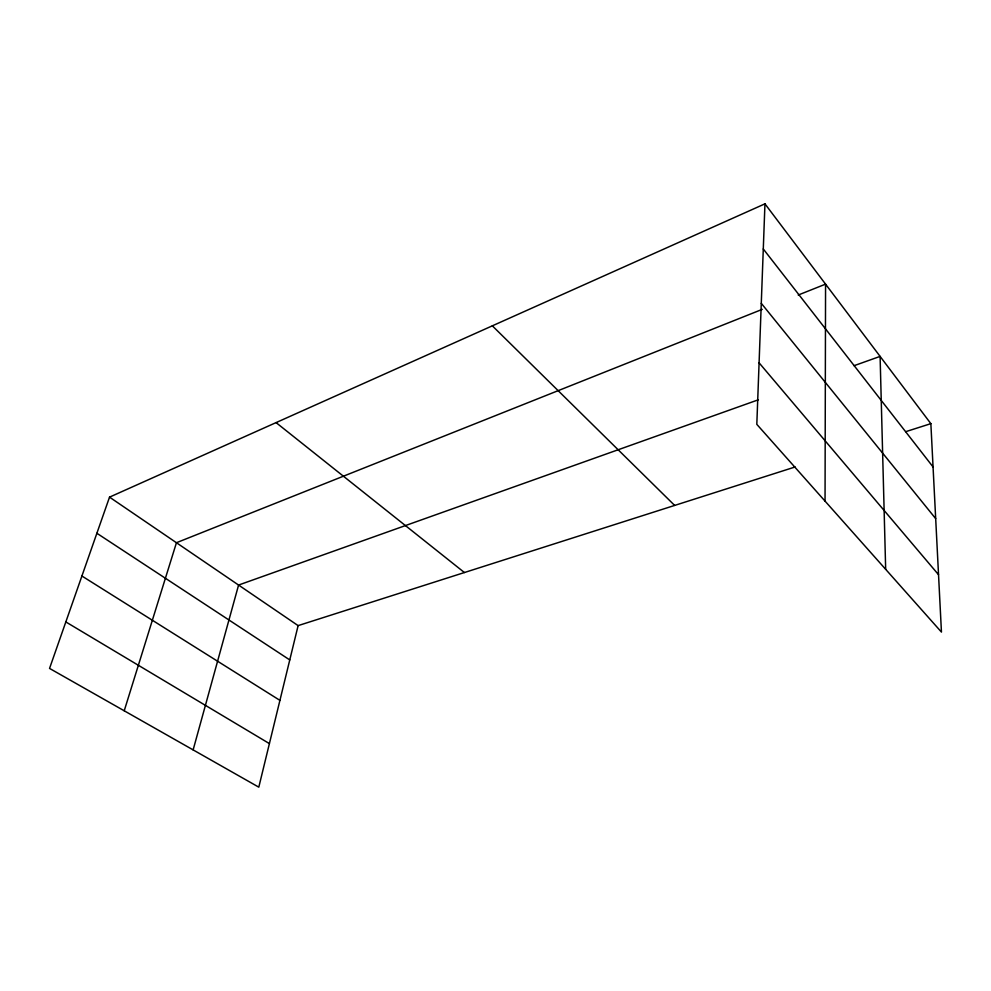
<?xml version="1.0" encoding="UTF-8"?>
<svg xmlns="http://www.w3.org/2000/svg" width="991" height="991" viewBox="0 0 991 991"><rect width="100%" height="100%" fill="white"/><g stroke="black" fill="none" stroke-linecap="round" stroke-linejoin="round"><path stroke-width="1.49" d="M825.045 501.112L825.565 284.144L798.226 295.033M764.953 203.836L756.814 424.346L941.45 632.085L930.859 423.653L764.953 203.836L109.53 497.135L49.55 668.417L258.8 787.164L298.118 625.618L795.166 466.959M193.134 749.902L238.583 585.049L758.375 399.782M124.222 710.795L176.448 542.721L762.265 309.353M854.019 365.704L880.095 356.401L885.669 569.317M905.786 431.655L930.859 423.653M65.827 621.927L269.403 743.597M81.906 576.019L279.92 700.364M96.883 533.269L289.756 659.919M109.53 497.135L298.118 625.618M276.08 422.612L464.42 572.538M492.341 325.828L674.648 505.422M759.094 362.83L938.527 574.693M761.286 303.32L935.677 518.615M763.281 248.976L933.051 466.934"/></g></svg>
